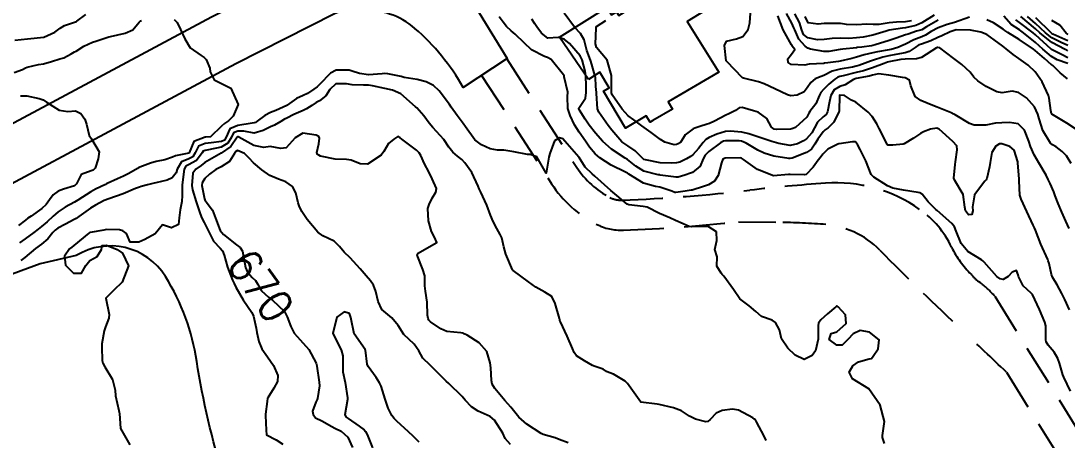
# Model space of a CAD drawing. Header units: metres. Extents: x 298520 to 308411, y 7433745 to 7450750.
# Drawn here: x 300716.8 to 300845.5, y 7447485.4 to 7447536.9 of the extents above; entities that cross this region are included whole.
import ezdxf
from ezdxf.enums import TextEntityAlignment as Align

# ---------------------------------------------------------------- set-up
doc = ezdxf.new("R2010")
doc.units = ezdxf.units.M
doc.header["$LTSCALE"] = 10
doc.linetypes.add('DASHED', pattern=[0.75, 0.5, -0.25])
for name, color, linetype in [('Area Verde e Lazer', 94, 'Continuous'), ('Cotas', 45, 'Continuous'), ('Curvas de Nivel 1m', 11, 'Continuous'), ('Curvas de Nivel 5m', 15, 'Continuous'), ('Edificações', 30, 'Continuous'), ('Vias Primárias', 230, 'Continuous'), ('Vias Secundárias', 230, 'DASHED')]:
    doc.layers.add(name, color=color, linetype=linetype)
doc.styles.add('Style-STANDARD', font='STANDARD.shx')

msp = doc.modelspace()

# ---------------------------------------------------------------- linework, layer by layer
at = {"layer": 'Area Verde e Lazer'}
msp.add_lwpolyline([(300723.65, 7447508.08), (300719.21, 7447507.07), (300705.72, 7447502.13, 0.27928), (300702.84, 7447498.54, 0.109287), (300703.54, 7447490.47, -0.182463), (300702.83, 7447477.97, 0.136269), (300700.32, 7447460.92, 0.09277), (300721.05, 7447396.06, -0.111056), (300726.92, 7447375.11, 0.333194), (300747.86, 7447359.4, 0.074441), (300771.35, 7447367.18, -0.047394), (300774.9, 7447376.9, 0.339799), (300775.65, 7447384.35, -0.056212), (300762.13, 7447425.15, 0.064997), (300747.37, 7447467.21, -0.079245), (300738.48, 7447495.06, 0.101543), (300734.63, 7447505.5, 0.413552)], format="xyb", close=True, dxfattribs=at)
at = {"layer": 'Curvas de Nivel 1m', "flags": 128}
for points, elevation in [([(300716.07, 7447534.56), (300717.65, 7447534.72), (300719.65, 7447534.93), (300721, 7447535.57), (300721.66, 7447536.06), (300722.19, 7447536.38), (300723.67, 7447536.86), (300723.71, 7447536.89), (300724.83, 7447537.73)], 673), ([(300845.99, 7447491.42), (300845.17, 7447493.12), (300845.02, 7447493.43), (300844.6, 7447494.85), (300844.41, 7447495.44), (300843.97, 7447496.22), (300843.21, 7447497.09), (300842.97, 7447497.46), (300842.94, 7447497.74), (300842.92, 7447499.46), (300842.83, 7447499.89), (300842.16, 7447501.47), (300841.29, 7447503.32), (300841.15, 7447503.48), (300840.16, 7447504.36), (300839.57, 7447505.51), (300839.52, 7447505.71), (300839.32, 7447506.27), (300838.8, 7447506.03), (300838.31, 7447505.52), (300837.68, 7447505.16), (300837.31, 7447505.23), (300836.9, 7447505.53), (300835.33, 7447507.27), (300835.2, 7447507.42), (300835.02, 7447507.55), (300833.35, 7447508.59), (300832.52, 7447509.59), (300831.91, 7447511.07), (300831.69, 7447511.6), (300831.39, 7447512.03), (300829.57, 7447513.62), (300829.41, 7447513.75), (300828.47, 7447514.68), (300827.71, 7447515.65), (300827.56, 7447515.78), (300827.43, 7447515.81), (300827.24, 7447515.84), (300825.44, 7447516.12), (300824.13, 7447516.38), (300823.44, 7447516.66), (300821.76, 7447517.72), (300821.46, 7447518.07), (300820.8, 7447519.73), (300820.11, 7447521.12), (300819.77, 7447521.74), (300819.51, 7447522.07), (300819.16, 7447522.09), (300817.5, 7447521.82), (300817.46, 7447521.81), (300817.36, 7447521.77), (300816.11, 7447521.17), (300815.49, 7447520.56), (300815.16, 7447520.12), (300814.91, 7447519.8), (300814.33, 7447518.94), (300813.46, 7447518.05), (300813.26, 7447518), (300811.46, 7447518.04), (300811.26, 7447518.04), (300809.45, 7447517.9), (300809.42, 7447517.9), (300807.46, 7447518.69), (300805.73, 7447519.91), (300805.48, 7447520.05), (300805.31, 7447520.09), (300803.48, 7447520.07), (300803.21, 7447519.93), (300803.02, 7447519.47), (300802.61, 7447517.94), (300802.18, 7447517.22), (300801.45, 7447516.79), (300800.83, 7447516.57), (300799.44, 7447516.13), (300799.31, 7447516.11), (300798.56, 7447515.99), (300797.43, 7447515.84), (300797.29, 7447515.86), (300796.94, 7447516.01), (300795.44, 7447516.48), (300794.9, 7447516.58), (300793.45, 7447516.98), (300791.63, 7447518.08), (300791.54, 7447518.15), (300791.46, 7447518.2), (300791.21, 7447518.33), (300789.47, 7447519.21), (300788.07, 7447520.11), (300787.49, 7447520.6), (300786.78, 7447521.42), (300786.3, 7447522.14), (300785.52, 7447523.26), (300784.95, 7447524.16), (300784.41, 7447525.3), (300784.14, 7447526.16), (300784.08, 7447527.66), (300784.13, 7447528.16), (300783.69, 7447530.08), (300783.66, 7447530.17), (300783.6, 7447530.29), (300782.08, 7447532.19), (300781.63, 7447532.43), (300781.24, 7447532.58), (300779.64, 7447533.37), (300778.76, 7447534.23), (300777.66, 7447535.33), (300777.14, 7447535.72), (300776.56, 7447536.26), (300776.18, 7447536.77), (300775.68, 7447537.44)], 674), ([(300845.8, 7447511.43), (300845.4, 7447512.31), (300844.89, 7447513.44), (300844.47, 7447514.49), (300844.1, 7447515.45), (300843.9, 7447515.92), (300843.45, 7447516.94), (300843.21, 7447517.46), (300842.96, 7447517.97), (300842.09, 7447519.47), (300841.49, 7447520.47), (300841.06, 7447521.48), (300840.86, 7447522.14), (300840.33, 7447523.49), (300839.54, 7447524.27), (300838.48, 7447524.46), (300837.54, 7447524.42), (300836.73, 7447524.35), (300835.54, 7447524.13), (300834.11, 7447524.14), (300833.54, 7447524.32), (300831.77, 7447525.38), (300831.55, 7447525.53), (300831.41, 7447525.6), (300829.56, 7447526.32), (300828.62, 7447526.69), (300827.57, 7447527.17), (300826.87, 7447527.66), (300826.32, 7447528.94), (300826.15, 7447529.66), (300825.61, 7447529.95), (300825.31, 7447529.97), (300823.61, 7447530.26), (300822.34, 7447530.44), (300821.61, 7447530.27), (300821.18, 7447530.15), (300819.6, 7447529.87), (300819.26, 7447529.75), (300818.26, 7447529.1), (300817.59, 7447528.86), (300816.91, 7447528.45), (300816.49, 7447527.78), (300816.32, 7447527.03), (300816.08, 7447525.78), (300815.9, 7447525.43), (300815.55, 7447525.14), (300814.84, 7447524.5), (300814.47, 7447523.8), (300814.15, 7447523.18), (300813.51, 7447522.46), (300813.13, 7447522.19), (300812.38, 7447521.83), (300811.5, 7447521.64), (300810.1, 7447521.85), (300809.51, 7447522.04), (300809.24, 7447522.13), (300807.51, 7447522.67), (300806.38, 7447523.04), (300805.52, 7447523.25), (300804.08, 7447523.37), (300803.52, 7447523.33), (300802.45, 7447523.02), (300801.51, 7447522.6), (300801.12, 7447522.35), (300800.76, 7447521.97), (300800.2, 7447521.27), (300799.49, 7447520.47), (300799.22, 7447520.25), (300798.73, 7447519.99), (300797.89, 7447519.59), (300797.48, 7447519.5), (300796.93, 7447519.46), (300795.48, 7447519.51), (300793.67, 7447519.86), (300793.48, 7447519.92), (300793.4, 7447519.97), (300793.32, 7447520.05), (300792.41, 7447520.98), (300791.5, 7447521.57), (300790.78, 7447522.09), (300789.52, 7447523.52), (300789.07, 7447524.1), (300787.94, 7447525.73), (300787.78, 7447526.12), (300787.67, 7447528.03), (300787.66, 7447528.12), (300787.59, 7447528.87), (300787.51, 7447530.03), (300787.5, 7447530.12), (300787.08, 7447531.59), (300786.91, 7447532.13), (300786.47, 7447533.31), (300786.25, 7447534.14), (300786.14, 7447534.62), (300785.67, 7447535.39), (300784.94, 7447536.16), (300783.69, 7447537.91)], 676), ([(300846.95, 7447523.42), (300845.54, 7447524.37), (300843.68, 7447525.46), (300843.62, 7447525.53), (300843.56, 7447525.93), (300843.35, 7447527.46), (300843.26, 7447527.78), (300842.49, 7447529.47), (300841.62, 7447530.69), (300840.75, 7447531.49), (300839.63, 7447532.3), (300838.93, 7447532.8), (300838.07, 7447533.52), (300837.65, 7447533.85), (300836.57, 7447534.63), (300835.67, 7447535.25), (300834.92, 7447535.56), (300833.68, 7447535.8), (300831.91, 7447535.83), (300831.67, 7447535.77), (300831.54, 7447535.73), (300831.17, 7447535.61), (300830.16, 7447535.12), (300829.66, 7447534.91), (300828.79, 7447534.5), (300827.65, 7447534.1), (300827.32, 7447533.98), (300826.86, 7447533.66), (300826.14, 7447533.16), (300825.64, 7447533.03), (300824.5, 7447532.82), (300823.64, 7447532.64), (300822.87, 7447532.47), (300821.63, 7447532.07), (300821.37, 7447531.98), (300820.71, 7447531.73), (300819.91, 7447531.45), (300819.62, 7447531.37), (300819.14, 7447531.27), (300817.62, 7447531.02), (300816.63, 7447530.76), (300815.61, 7447530.23), (300815.31, 7447530.09), (300814.57, 7447529.8), (300814.02, 7447529.38), (300813.59, 7447528.71), (300813.19, 7447528.2), (300812.35, 7447527.83), (300811.57, 7447527.74), (300811.14, 7447527.84), (300809.58, 7447528.6), (300808.29, 7447529.19), (300807.6, 7447529.43), (300805.73, 7447529.91), (300805.63, 7447529.94), (300805.6, 7447529.96), (300803.67, 7447531.93), (300803.62, 7447532.03), (300803.42, 7447533.93), (300803.66, 7447534.43), (300804.86, 7447534.72), (300805.66, 7447535.02), (300806.33, 7447535.9), (300806.5, 7447536.71), (300806.6, 7447537.9)], 678), ([(300833.53, 7447537.41), (300831.68, 7447536.75), (300830.81, 7447536.48), (300829.68, 7447536.1), (300828.83, 7447535.63), (300828.14, 7447535.17), (300827.66, 7447534.98), (300826.7, 7447534.62), (300825.65, 7447534.08), (300825.38, 7447533.94), (300824.71, 7447533.68), (300823.91, 7447533.42), (300823.65, 7447533.37), (300822.23, 7447533.13), (300821.64, 7447533.01), (300820.6, 7447532.76), (300819.63, 7447532.47), (300819.06, 7447532.32), (300817.63, 7447532.01), (300817.43, 7447531.97), (300816.1, 7447531.79), (300815.69, 7447531.73), (300815.62, 7447531.72), (300813.82, 7447531.61), (300813.62, 7447531.57), (300813.29, 7447531.48), (300811.62, 7447531.6), (300811.22, 7447531.84), (300811.19, 7447532.28), (300811.64, 7447532.86), (300812.04, 7447533.44), (300811.74, 7447533.84), (300811.71, 7447533.89), (300811.65, 7447533.99), (300810.63, 7447535.85), (300809.97, 7447537.58)], 679), ([(300829.19, 7447537.63), (300827.68, 7447536.7), (300826.95, 7447536.39), (300825.68, 7447536.11), (300825.3, 7447536.05), (300823.67, 7447535.8), (300823.28, 7447535.7), (300821.67, 7447535.2), (300820.45, 7447534.94), (300819.66, 7447534.84), (300818.7, 7447534.79), (300817.66, 7447534.82), (300816.65, 7447534.79), (300815.66, 7447534.65), (300814.85, 7447534.61), (300813.66, 7447534.87), (300813.13, 7447535.29), (300812.9, 7447535.82), (300812.62, 7447536.76), (300812.06, 7447537.83)], 681), ([(300826.39, 7447536.96), (300825.68, 7447536.84), (300824.56, 7447536.8), (300823.68, 7447536.7), (300822.45, 7447536.48), (300821.68, 7447536.49), (300820.87, 7447536.54), (300819.68, 7447536.44), (300818.43, 7447536.51), (300817.68, 7447536.62), (300816.82, 7447536.64), (300815.68, 7447536.62), (300814.93, 7447536.54), (300813.68, 7447536.71), (300813.34, 7447537.47)], 682), ([(300845.64, 7447533.28), (300845.54, 7447533.33), (300845.31, 7447533.44), (300843.66, 7447534.3), (300842.21, 7447535.47), (300841.68, 7447535.96), (300839.87, 7447537.5)], 682), ([(300845.65, 7447533.92), (300844.81, 7447534.29), (300843.66, 7447534.86), (300842.9, 7447535.47), (300841.68, 7447536.62), (300840.68, 7447537.49)], 683), ([(300845.66, 7447534.51), (300843.81, 7447535.32), (300843.67, 7447535.39), (300843.58, 7447535.46), (300841.69, 7447537.33)], 684), ([(300715.99, 7447530.58), (300717.01, 7447530.97), (300717.41, 7447531.16), (300717.61, 7447531.24), (300718.98, 7447531.58), (300719.61, 7447531.68), (300720.58, 7447531.96), (300721.62, 7447532.28), (300722.12, 7447532.41), (300723.03, 7447532.9), (300723.41, 7447533.12), (300723.64, 7447533.24), (300724.59, 7447533.82), (300725.65, 7447534.32), (300726.07, 7447534.43), (300727.3, 7447534.84), (300727.54, 7447534.96), (300727.65, 7447535), (300727.85, 7447535.03), (300729.66, 7447535.43), (300730.62, 7447535.85), (300731.4, 7447536.79), (300731.54, 7447536.93), (300731.68, 7447537)], 674), ([(300735.68, 7447537.13), (300736.04, 7447536.74), (300736.49, 7447535.9), (300737, 7447534.73), (300737.64, 7447533.65), (300739.03, 7447532.7), (300739.39, 7447532.46), (300739.62, 7447532.2), (300740.07, 7447531.15), (300740.11, 7447530.69), (300740.6, 7447529.7), (300741.59, 7447529.21), (300742.66, 7447528.66), (300743.55, 7447526.65), (300742.96, 7447525.23), (300742.36, 7447524.66), (300741.88, 7447524.32), (300741.53, 7447524.01), (300740.17, 7447522.69), (300739.57, 7447522.64), (300739.51, 7447522.63), (300738.1, 7447522.12), (300737.53, 7447520.72), (300737.51, 7447520.69), (300737.48, 7447520.67), (300735.86, 7447520.35), (300735.48, 7447520.18), (300734.56, 7447519.84), (300733.47, 7447519.64), (300732.79, 7447519.45), (300731.46, 7447518.97), (300731.35, 7447518.91), (300731.18, 7447518.79), (300730.1, 7447518.16), (300729.45, 7447517.85), (300728.73, 7447517.54), (300727.43, 7447516.96), (300727.36, 7447516.92), (300727.23, 7447516.84), (300726.03, 7447516.25), (300725.42, 7447515.92), (300723.82, 7447514.88), (300723.41, 7447514.64), (300722.27, 7447514.03), (300721.4, 7447513.45), (300721.11, 7447513.19), (300720.82, 7447512.92), (300720.05, 7447512.25), (300719.37, 7447511.68), (300718.95, 7447511.35), (300718.42, 7447510.94), (300717.35, 7447510.14), (300716.66, 7447509.65)], 674), ([(300846.07, 7447519.42), (300845.49, 7447520.34), (300844.96, 7447520.9), (300844.2, 7447521.45), (300843.75, 7447521.7), (300843.51, 7447521.92), (300842.57, 7447523.47), (300842.13, 7447524.89), (300841.97, 7447525.48), (300841.56, 7447526.38), (300840.57, 7447527.49), (300839.58, 7447528.14), (300838.78, 7447528.32), (300837.58, 7447528.11), (300836.92, 7447528.2), (300835.59, 7447528.86), (300834.56, 7447529.57), (300834.08, 7447530.04), (300833.61, 7447530.63), (300832.62, 7447531.59), (300831.63, 7447532.33), (300829.89, 7447533.62), (300829.64, 7447533.67), (300829.6, 7447533.66), (300829.49, 7447533.62), (300827.63, 7447532.46), (300827.02, 7447532.27), (300825.63, 7447532.24), (300825.11, 7447532.2), (300823.63, 7447531.9), (300823.46, 7447531.85), (300823.03, 7447531.7), (300821.62, 7447531.16), (300820.52, 7447530.82), (300819.61, 7447530.59), (300818.02, 7447530.17), (300817.61, 7447530.09), (300817.36, 7447530.02), (300816.96, 7447529.78), (300816.22, 7447529.15), (300815.58, 7447528.49), (300815.25, 7447528.12), (300815.07, 7447527.8), (300814.63, 7447526.73), (300813.9, 7447525.81), (300813.77, 7447525.59), (300813.55, 7447525.11), (300812.14, 7447523.83), (300811.7, 7447523.67), (300811.53, 7447523.64), (300809.79, 7447523.6), (300809.53, 7447523.65), (300809.18, 7447523.87), (300808.61, 7447524.94), (300807.55, 7447525.7), (300806.96, 7447525.9), (300805.56, 7447526.3), (300805.21, 7447526.26), (300804.75, 7447525.92), (300803.95, 7447525.53), (300803.55, 7447525.35), (300802.19, 7447524.6), (300801.54, 7447524.31), (300801.27, 7447524.23), (300800.37, 7447523.97), (300799.75, 7447523.76), (300799.53, 7447523.66), (300798.58, 7447522.92), (300797.97, 7447522), (300797.69, 7447521.81), (300797.5, 7447521.74), (300797.19, 7447521.7), (300796.08, 7447522.02), (300795.51, 7447522.35), (300794.36, 7447523.2), (300793.53, 7447523.82), (300793.23, 7447524.05), (300792.24, 7447524.77), (300791.54, 7447525.27), (300790.82, 7447526.09), (300789.57, 7447527.85), (300789.49, 7447528.1), (300789.48, 7447528.2), (300789.49, 7447530.1), (300789.49, 7447530.21), (300788.95, 7447532.11), (300787.65, 7447533.67), (300787.53, 7447534.12), (300787.6, 7447536.05), (300787.6, 7447536.12), (300787.67, 7447536.24), (300788.79, 7447537)], 677), ([(300845.61, 7447529.82), (300844.72, 7447530.55), (300843.81, 7447531.46), (300843.68, 7447531.52), (300843.62, 7447531.55), (300842.79, 7447532.31), (300841.64, 7447533.31), (300841.41, 7447533.48), (300839.66, 7447534.64), (300838.26, 7447535.52), (300837.91, 7447535.76), (300837.68, 7447535.93), (300836.5, 7447536.72), (300835.69, 7447537.07)], 679), ([(300845.63, 7447532.42), (300844.96, 7447532.77), (300843.64, 7447533.43), (300843.6, 7447533.46), (300841.67, 7447535.24), (300841.39, 7447535.48), (300839.69, 7447536.73), (300839.24, 7447537.06)], 681), ([(300823.07, 7447484.99), (300822.85, 7447485.7), (300822.83, 7447485.95), (300823.1, 7447487.7), (300822.55, 7447489.71), (300821.14, 7447491.72), (300819.16, 7447492.93), (300818.72, 7447493.75), (300819.18, 7447494.54), (300819.9, 7447495.01), (300821.19, 7447495.38), (300821.48, 7447495.42), (300821.7, 7447495.71), (300822.3, 7447496.61), (300822.42, 7447497.71), (300821.23, 7447498.66), (300820.1, 7447498.87), (300819.23, 7447498.47), (300818.57, 7447497.75), (300817.89, 7447497.08), (300817.21, 7447497.05), (300816.26, 7447497.78), (300816.52, 7447498.49), (300817.23, 7447498.71), (300818.38, 7447499.75), (300818.3, 7447500.8), (300817.4, 7447501.77), (300817.26, 7447501.86), (300817.18, 7447501.85), (300817.08, 7447501.77), (300816.09, 7447500.94), (300815.25, 7447500.18), (300814.98, 7447499.79), (300814.91, 7447499.47), (300814.93, 7447497.79), (300814.61, 7447496.39), (300814.2, 7447495.8), (300813.19, 7447495.32), (300812.08, 7447495.83), (300811.21, 7447496.7), (300810.42, 7447497.85), (300810.15, 7447498.94), (300809.66, 7447499.86), (300809.25, 7447500.13), (300807.96, 7447500.59), (300807.26, 7447501.21), (300806.45, 7447501.9), (300805.28, 7447502.78), (300804.5, 7447503.92), (300803.31, 7447505.54), (300803.12, 7447505.75), (300802.98, 7447505.94), (300802.47, 7447506.8), (300802.49, 7447507.94), (300802.23, 7447508.82), (300802.47, 7447509.94), (300802.42, 7447510.99), (300801.38, 7447511.66), (300799.69, 7447511.67), (300799.38, 7447511.6), (300799.04, 7447511.65), (300798.31, 7447512), (300797.39, 7447512.41), (300796.69, 7447512.72), (300795.4, 7447513.26), (300793.88, 7447514.05), (300793.41, 7447514.11), (300791.65, 7447514.31), (300791.42, 7447514.4), (300789.43, 7447516.1), (300787.46, 7447517.85), (300787.12, 7447518.13), (300786.27, 7447518.94), (300785.5, 7447520.15), (300785.48, 7447520.18), (300783.75, 7447522.17), (300783.51, 7447522.45), (300783.11, 7447522.58), (300782.5, 7447522.19), (300781.91, 7447520.62), (300781.8, 7447520.2), (300781.46, 7447518.2), (300780.3, 7447520.21), (300779.49, 7447520.5), (300779.17, 7447520.53), (300777.49, 7447520.86), (300776.27, 7447521.04), (300775.49, 7447521.03), (300774.57, 7447521.2), (300773.5, 7447521.71), (300772.67, 7447522.3), (300771.53, 7447523.9), (300771.26, 7447524.31), (300770.51, 7447525.29), (300769.79, 7447526.34), (300769.56, 7447526.67), (300768.28, 7447528.35), (300767.59, 7447529.01), (300766.68, 7447529.46), (300765.6, 7447529.72), (300764, 7447530), (300763.6, 7447530.09), (300761.98, 7447530.43), (300761.6, 7447530.48), (300761.3, 7447530.43), (300759.6, 7447530.3), (300758.5, 7447530.47), (300757.61, 7447530.78), (300757.22, 7447530.87), (300755.61, 7447530.89), (300754.94, 7447530.51), (300753.59, 7447529.13), (300753.27, 7447528.85), (300752.88, 7447528.54), (300752.1, 7447528.02), (300751.57, 7447527.77), (300750.74, 7447527.39), (300749.58, 7447526.58), (300749.55, 7447526.56), (300748.21, 7447525.93), (300747.54, 7447525.66), (300746.83, 7447525.32), (300745.92, 7447524.62), (300745.7, 7447524.45), (300745.53, 7447524.41), (300745.29, 7447524.38), (300743.53, 7447524.09), (300742.53, 7447523.66), (300742.07, 7447522.66), (300741.88, 7447522.29), (300741.5, 7447522.1), (300740.25, 7447521.94), (300739.5, 7447521.85), (300738.69, 7447521.52), (300738.27, 7447520.71), (300737.97, 7447520.22), (300737.48, 7447519.99), (300736.58, 7447519.62), (300736.06, 7447518.73), (300735.92, 7447518.27), (300735.45, 7447517.64), (300734.83, 7447517.37), (300733.44, 7447517.05), (300733.22, 7447516.99), (300732.43, 7447516.78), (300731.64, 7447516.57), (300731.43, 7447516.51), (300730.95, 7447516.32), (300729.42, 7447515.67), (300727.66, 7447515.08), (300727.41, 7447514.99), (300727.31, 7447514.95), (300727.09, 7447514.84), (300726, 7447514.27), (300725.4, 7447513.9), (300723.97, 7447512.88), (300723.63, 7447512.65), (300723.39, 7447512.51), (300722.33, 7447511.95), (300721.37, 7447511.44), (300721.06, 7447511.22), (300720.78, 7447510.92), (300720.13, 7447510.15), (300719.35, 7447509.5), (300718.61, 7447508.94), (300717.33, 7447507.87), (300716.81, 7447507.49)], 673), ([(300808.54, 7447485.34), (300808.28, 7447485.87), (300807.33, 7447487.66), (300807.2, 7447487.89), (300807.16, 7447487.95), (300807.1, 7447487.98), (300806.87, 7447488.12), (300805.11, 7447489.07), (300804.4, 7447489.2), (300803.11, 7447489.04), (300802.36, 7447488.7), (300801.65, 7447487.95), (300801.37, 7447487.68), (300801.1, 7447487.64), (300799.82, 7447487.97), (300799.11, 7447488.34), (300798.11, 7447488.99), (300797.12, 7447489.38), (300795.36, 7447489.79), (300795.12, 7447489.83), (300793.12, 7447490.05), (300791.69, 7447492.07), (300791.45, 7447492.37), (300791.16, 7447492.65), (300789.76, 7447493.5), (300789.17, 7447493.71), (300788.9, 7447493.83), (300788.47, 7447494.11), (300787.5, 7447494.45), (300787.18, 7447494.59), (300786.17, 7447495.15), (300785.19, 7447495.75), (300784.91, 7447496.15), (300784.71, 7447496.64), (300784.06, 7447498.16), (300783.24, 7447499.93), (300783.16, 7447500.09), (300783.13, 7447500.17), (300783.08, 7447500.34), (300782.56, 7447502.18), (300782.14, 7447503.05), (300781.29, 7447503.57), (300780.17, 7447504.21), (300779.3, 7447504.85), (300777.39, 7447506.24), (300777.31, 7447506.33), (300776.49, 7447508.25), (300776.25, 7447509.15), (300775.99, 7447510.26), (300775.79, 7447510.69), (300775.37, 7447511.4), (300774.94, 7447512.27), (300774.62, 7447513.05), (300774.17, 7447514.28), (300773.43, 7447515.88), (300773.23, 7447516.29), (300773.09, 7447516.64), (300772.31, 7447518.3), (300771.47, 7447519.5), (300771.07, 7447519.91), (300770.55, 7447520.32), (300769.96, 7447520.81), (300769.49, 7447521.4), (300768.85, 7447522.35), (300767.53, 7447523.85), (300767.08, 7447524.37), (300766.42, 7447525.26), (300765.55, 7447526.24), (300765.4, 7447526.39), (300763.58, 7447527.98), (300762.55, 7447528.42), (300761.59, 7447528.64), (300760.11, 7447528.97), (300759.59, 7447529.03), (300759, 7447529.06), (300757.59, 7447529.09), (300756.88, 7447529.2), (300755.59, 7447529.19), (300754.83, 7447528.51), (300754.35, 7447527.74), (300753.56, 7447527.11), (300753.18, 7447526.92), (300752.61, 7447526.54), (300751.98, 7447526.11), (300751.55, 7447525.93), (300750.4, 7447525.42), (300749.54, 7447524.97), (300749.28, 7447524.84), (300748.82, 7447524.59), (300748.02, 7447524.11), (300747.53, 7447523.9), (300746.66, 7447523.47), (300745.52, 7447523.15), (300744.27, 7447523.39), (300743.52, 7447523.4), (300743, 7447523.17), (300742.73, 7447522.66), (300742.28, 7447521.89), (300741.49, 7447521.43), (300740.88, 7447521.29), (300739.49, 7447521.02), (300739.27, 7447520.92), (300739.13, 7447520.7), (300738.43, 7447519.76), (300737.47, 7447519.24), (300737.12, 7447519.07), (300736.94, 7447518.73), (300736.74, 7447517.43), (300736.66, 7447516.73), (300736.68, 7447515.46), (300736.62, 7447514.73), (300736.41, 7447513.72), (300736.3, 7447512.73), (300736.21, 7447511.9), (300735.37, 7447511.51), (300734.25, 7447511.88), (300733.36, 7447510.77), (300732.08, 7447510.06), (300731.35, 7447509.72), (300730.27, 7447509.72), (300729.82, 7447510.81), (300729.37, 7447511.11), (300728.95, 7447511.24), (300727.37, 7447511.29), (300727.02, 7447511.2), (300725.36, 7447510.94), (300725.3, 7447510.92), (300725.18, 7447510.86), (300723.35, 7447509.32), (300723.11, 7447509.13), (300722.8, 7447508.9), (300722.21, 7447508.03), (300722.34, 7447506.9), (300723.31, 7447505.94), (300724.27, 7447505.92), (300724.84, 7447506.87), (300725.33, 7447507.5), (300726.21, 7447507.98), (300726.77, 7447508.85), (300726.85, 7447509.34), (300727.35, 7447509.38), (300728.67, 7447508.83), (300729.34, 7447508.37), (300730.07, 7447506.81), (300729.29, 7447504.82), (300728.28, 7447503.83), (300727.27, 7447502.84), (300727.68, 7447500.84), (300727.66, 7447500.41), (300727.23, 7447499.32), (300727.11, 7447498.96), (300727.09, 7447498.84), (300726.81, 7447497.24), (300726.78, 7447496.84), (300726.84, 7447495.19), (300726.93, 7447494.84), (300727.17, 7447494.41), (300728.11, 7447492.83), (300728.43, 7447491.53), (300728.47, 7447490.83), (300728.87, 7447489.05), (300728.93, 7447488.82), (300728.96, 7447488.68), (300729.08, 7447486.82), (300730.24, 7447484.8)], 672), ([(300784.17, 7447485.05), (300783.07, 7447485.47), (300782.55, 7447485.66), (300781.07, 7447486.09), (300780.83, 7447486.2), (300779.09, 7447487.37), (300778.11, 7447488.23), (300777.11, 7447489.44), (300776.74, 7447489.87), (300776.38, 7447490.25), (300775.14, 7447491.73), (300774.81, 7447492.27), (300774.72, 7447492.71), (300774.65, 7447494.28), (300774.56, 7447494.89), (300774.15, 7447496.28), (300773.21, 7447497.35), (300771.72, 7447498.31), (300771.39, 7447498.48), (300771.23, 7447498.54), (300770.96, 7447498.59), (300769.23, 7447498.77), (300768.51, 7447499.07), (300767.24, 7447499.94), (300767.03, 7447500.16), (300766.93, 7447500.36), (300766.87, 7447500.75), (300766.83, 7447502.37), (300766.6, 7447503.69), (300766.53, 7447504.37), (300766.52, 7447505.59), (300766.29, 7447506.38), (300765.6, 7447508.12), (300765.72, 7447508.38), (300767.35, 7447509.34), (300768.01, 7447509.7), (300767.71, 7447510.36), (300767.37, 7447511.03), (300767, 7447512.37), (300766.92, 7447513.88), (300767.05, 7447514.37), (300767.42, 7447515.14), (300767.89, 7447515.89), (300767.96, 7447516.35), (300767.45, 7447517.53), (300767.01, 7447518.37), (300766.48, 7447519.38), (300766.02, 7447520.38), (300765.83, 7447520.73), (300765.49, 7447521.03), (300763.71, 7447522.41), (300763.51, 7447522.57), (300763.21, 7447522.71), (300762.72, 7447522.42), (300762.07, 7447521.86), (300761.49, 7447520.9), (300761.17, 7447520.43), (300759.47, 7447519.34), (300758.56, 7447519.38), (300757.48, 7447519.82), (300756.89, 7447519.9), (300755.48, 7447519.96), (300753.68, 7447520.33), (300753.48, 7447520.42), (300753.34, 7447520.53), (300753.24, 7447520.78), (300753.5, 7447521.83), (300753.59, 7447522.53), (300753.51, 7447522.72), (300753.15, 7447522.9), (300751.51, 7447523.15), (300750.59, 7447522.56), (300749.49, 7447521.34), (300748.82, 7447521.26), (300747.5, 7447521.48), (300746.73, 7447521.37), (300745.5, 7447521.64), (300743.66, 7447522.65), (300743.56, 7447522.7), (300743.51, 7447522.7), (300743.48, 7447522.68), (300743.46, 7447522.65), (300742.67, 7447521.48), (300741.48, 7447520.67), (300739.47, 7447519.52), (300739, 7447519.17), (300738.35, 7447518.71), (300737.97, 7447518.2), (300737.88, 7447516.72), (300737.95, 7447516.19), (300738.38, 7447514.71), (300738.88, 7447513.23), (300739.08, 7447512.7), (300739.39, 7447512.17), (300740.13, 7447510.69), (300740.53, 7447509.86), (300741.35, 7447508.98), (300741.64, 7447508.67), (300741.85, 7447508.15), (300742.25, 7447506.66), (300742.87, 7447505.08), (300743.07, 7447504.65), (300743.29, 7447504.21), (300744.17, 7447502.64), (300745.25, 7447501.07), (300745.47, 7447500.63), (300745.77, 7447499.16), (300745.86, 7447498.62), (300746.1, 7447497.51), (300746.47, 7447496.61), (300747.19, 7447495.62), (300747.9, 7447494.59), (300748.43, 7447493.32), (300748.39, 7447492.59), (300747.94, 7447491.79), (300747.21, 7447490.6), (300747.18, 7447490.54), (300747.12, 7447490.13), (300746.92, 7447488.6), (300746.91, 7447488.42), (300746.99, 7447486.6), (300747.07, 7447486.05), (300748.22, 7447485.44), (300749.06, 7447484.91)], 671), ([(300765.83, 7447485.15), (300765.08, 7447485.87), (300764.51, 7447486.4), (300763.1, 7447487.71), (300762.75, 7447488.06), (300762.49, 7447488.42), (300762.01, 7447489.33), (300761.64, 7447490.43), (300761.15, 7447492.04), (300760.97, 7447492.44), (300760.53, 7447493.08), (300759.55, 7447494.46), (300759.44, 7447494.72), (300759.23, 7447496.46), (300759.19, 7447496.55), (300757.83, 7447498.47), (300757.46, 7447500.25), (300757.44, 7447500.48), (300757.25, 7447500.97), (300756.59, 7447501.15), (300755.7, 7447500.5), (300755.22, 7447498.51), (300756.22, 7447496.49), (300756.45, 7447495.76), (300756.46, 7447494.49), (300756.46, 7447493.78), (300756.72, 7447492.49), (300757.03, 7447490.58), (300757.03, 7447490.48), (300757.02, 7447490.38), (300756.7, 7447488.49), (300756.85, 7447488.23), (300757.1, 7447488.06), (300758.45, 7447487.11), (300759.08, 7447486.64), (300759.25, 7447486.46), (300759.43, 7447486.1), (300760.11, 7447484.45)], 669)]:
    msp.add_lwpolyline(points, dxfattribs=dict(at, elevation=elevation))
at = {"layer": 'Curvas de Nivel 5m', "flags": 128}
for points, elevation in [([(300829.69, 7447537.03), (300828.24, 7447536.21), (300827.68, 7447535.86), (300827.53, 7447535.8), (300827.01, 7447535.66), (300826.01, 7447535.33), (300825.67, 7447535.21), (300824.51, 7447534.83), (300823.66, 7447534.54), (300821.95, 7447534.01), (300821.65, 7447533.93), (300821.48, 7447533.89), (300820.28, 7447533.73), (300819.73, 7447533.66), (300819.65, 7447533.65), (300817.94, 7447533.47), (300817.65, 7447533.42), (300816.24, 7447533.19), (300815.64, 7447533.19), (300814, 7447533.46), (300813.65, 7447533.58), (300813.32, 7447533.82), (300812.53, 7447534.7), (300812.04, 7447535.83), (300811.95, 7447536.11), (300811.68, 7447536.66), (300811.02, 7447537.85)], 680), ([(300845.63, 7447531.69), (300844.34, 7447532.16), (300843.63, 7447532.56), (300842.58, 7447533.47), (300841.66, 7447534.29), (300840.19, 7447535.49), (300839.68, 7447535.83), (300838.67, 7447536.5), (300837.78, 7447537.53)], 680), ([(300845.84, 7447501.42), (300845.28, 7447502.69), (300844.91, 7447503.44), (300844.33, 7447504.48), (300843.76, 7447505.45), (300843.63, 7447505.77), (300843.33, 7447507.12), (300843.24, 7447507.46), (300843.18, 7447507.62), (300842.34, 7447509.47), (300841.65, 7447511.21), (300841.54, 7447511.48), (300841.39, 7447511.82), (300840.61, 7447513.49), (300839.89, 7447515.04), (300839.75, 7447515.5), (300839.66, 7447517.29), (300839.65, 7447517.5), (300839.51, 7447519.47), (300839.51, 7447519.5), (300839.48, 7447519.63), (300839.03, 7447521.04), (300838.51, 7447521.51), (300837.51, 7447521.83), (300837.23, 7447521.81), (300836.79, 7447521.54), (300836.3, 7447520.74), (300836.1, 7447519.54), (300836.02, 7447519), (300835.66, 7447517.55), (300835.59, 7447517.41), (300835.45, 7447517.25), (300834.17, 7447515.57), (300833.92, 7447514.07), (300833.95, 7447513.57), (300833.83, 7447513.15), (300833.41, 7447513.1), (300833.06, 7447513.58), (300832.99, 7447514.02), (300832.78, 7447515.59), (300831.72, 7447517.33), (300831.6, 7447517.6), (300831.79, 7447519.29), (300831.82, 7447519.6), (300832.01, 7447521.08), (300831.98, 7447521.6), (300831.51, 7447522.13), (300829.82, 7447523.62), (300829.53, 7447523.74), (300828.75, 7447523.63), (300827.87, 7447523.3), (300827.52, 7447523.1), (300826.64, 7447522.54), (300825.51, 7447521.81), (300825.4, 7447521.77), (300824.13, 7447521.68), (300823.5, 7447521.66), (300823.48, 7447521.67), (300823.46, 7447521.69), (300823.4, 7447521.79), (300822.42, 7447523.71), (300822.13, 7447524.3), (300821.55, 7447525.18), (300821.08, 7447525.72), (300819.57, 7447526.96), (300819.02, 7447527.2), (300818.16, 7447527.76), (300817.57, 7447527.82), (300817.54, 7447527.8), (300817.53, 7447527.77), (300817.49, 7447525.83), (300817.48, 7447525.77), (300816.85, 7447524.47), (300816.15, 7447523.78), (300815.78, 7447523.54), (300815.53, 7447523.3), (300814.88, 7447522.42), (300814.52, 7447521.8), (300814.11, 7447521.19), (300813.49, 7447520.78), (300811.71, 7447520.06), (300811.48, 7447520.01), (300811.32, 7447520.01), (300809.49, 7447520.3), (300808.28, 7447520.67), (300807.49, 7447521.05), (300806.06, 7447521.9), (300805.51, 7447522.15), (300805.22, 7447522.2), (300803.51, 7447522.21), (300803.28, 7447522.16), (300802.91, 7447521.94), (300801.49, 7447520.89), (300801.01, 7447520.44), (300800.76, 7447519.97), (300800.39, 7447519.06), (300799.47, 7447518.32), (300799.22, 7447518.22), (300798.51, 7447517.99), (300797.71, 7447517.74), (300797.46, 7447517.72), (300795.5, 7447517.99), (300795.46, 7447518), (300795.22, 7447518.03), (300793.47, 7447518.48), (300792.48, 7447519.07), (300791.48, 7447519.88), (300791.19, 7447520.08), (300789.49, 7447521.19), (300788.42, 7447522.11), (300787.52, 7447523.13), (300786.77, 7447524.13), (300786.27, 7447524.87), (300785.55, 7447525.98), (300785.48, 7447526.15), (300785.48, 7447526.23), (300785.56, 7447526.33), (300786.28, 7447527.44), (300786.4, 7447528.14), (300786.39, 7447528.94), (300786.35, 7447530.14), (300786.24, 7447530.78), (300785.87, 7447532.15), (300785.63, 7447532.66), (300784.34, 7447534.16), (300783.66, 7447534.68), (300782.95, 7447534.89), (300781.66, 7447534.81), (300780.9, 7447535.43), (300780.33, 7447536.21), (300780.06, 7447536.6), (300779.68, 7447537.15)], 675), ([(300845.67, 7447535.27), (300845.43, 7447535.43), (300844.64, 7447536.4), (300843.69, 7447537.01)], 685), ([(300716.8, 7447527.73), (300717.56, 7447527.74), (300719.08, 7447527.42), (300719.56, 7447527.25), (300719.98, 7447526.93), (300721.54, 7447525.98), (300722.62, 7447525.82), (300723.54, 7447525.87), (300724.21, 7447525.55), (300724.7, 7447524.87), (300724.9, 7447524.24), (300725.24, 7447522.86), (300725.51, 7447522.44), (300726.47, 7447520.85), (300726.33, 7447519.99), (300725.98, 7447518.85), (300725.71, 7447518.6), (300725.46, 7447518.52), (300724.26, 7447518.07), (300723.68, 7447516.89), (300723.43, 7447516.68), (300722.06, 7447516.27), (300721.42, 7447516.02), (300720.79, 7447515.54), (300720.37, 7447514.92), (300719.96, 7447514.37), (300719.4, 7447513.87), (300718.08, 7447512.95), (300717.67, 7447512.68), (300717.39, 7447512.46), (300716.55, 7447511.79)], 675), ([(300777.06, 7447484.84), (300776.43, 7447485.61), (300776.12, 7447486.25), (300775.1, 7447487.83), (300774.55, 7447488.28), (300773.11, 7447488.97), (300772.29, 7447489.48), (300771.51, 7447490.31), (300771.13, 7447490.75), (300769.47, 7447492.34), (300769.16, 7447492.64), (300767.44, 7447494.36), (300767.18, 7447494.6), (300766.29, 7447495.48), (300765.79, 7447496.38), (300765.21, 7447497.2), (300763.95, 7447498.4), (300763.23, 7447499.5), (300762.47, 7447500.42), (300761.26, 7447501.44), (300760.8, 7447502.44), (300760.49, 7447503.65), (300760.22, 7447504.45), (300759.85, 7447505), (300759.3, 7447505.58), (300758.56, 7447506.47), (300757.33, 7447507.79), (300756.6, 7447508.49), (300756.04, 7447509.19), (300755.36, 7447509.84), (300753.98, 7447510.52), (300753.37, 7447510.96), (300752.04, 7447512.54), (300751.4, 7447513.49), (300751.05, 7447514.19), (300750.93, 7447514.56), (300750.65, 7447515.79), (300750.23, 7447516.57), (300749.44, 7447517.15), (300748.53, 7447517.5), (300747.45, 7447517.93), (300746.49, 7447518.61), (300745.47, 7447519.5), (300744.91, 7447520.06), (300744.34, 7447520.64), (300743.49, 7447521), (300743.27, 7447520.87), (300743.11, 7447520.65), (300742.48, 7447519.65), (300741.47, 7447518.99), (300740.81, 7447518.68), (300740.04, 7447518.11), (300739.45, 7447517.57), (300739.12, 7447517.03), (300739.09, 7447516.7), (300739.42, 7447515.08), (300739.51, 7447514.8), (300739.61, 7447514.7), (300740.41, 7447513.69), (300740.77, 7447512.68), (300741.37, 7447511.17), (300741.76, 7447510.67), (300743.35, 7447509.39), (300743.8, 7447509.09), (300744.09, 7447508.64), (300744.25, 7447507.72), (300744.47, 7447506.63), (300744.73, 7447506.05), (300745.3, 7447505.39), (300745.71, 7447505.03), (300745.95, 7447504.62), (300746.44, 7447503.77), (300747.28, 7447502.98), (300747.79, 7447502.59), (300749.25, 7447501.22), (300749.61, 7447500.57), (300750.03, 7447499.37), (300750.47, 7447498.56), (300751.21, 7447497.71), (300752.25, 7447496.54), (300753.18, 7447494.84), (300753.23, 7447494.53), (300753.24, 7447494.47), (300753.52, 7447492.53), (300753.58, 7447492.09), (300753.34, 7447490.53), (300753.27, 7447490.38), (300753.12, 7447490.06), (300752.7, 7447488.94), (300752.78, 7447488.53), (300753.1, 7447488.13), (300753.86, 7447487.76), (300755.09, 7447487.06), (300755.45, 7447486.86), (300756.25, 7447486.49), (300757.07, 7447485.76), (300757.65, 7447484.47)], 670)]:
    msp.add_lwpolyline(points, dxfattribs=dict(at, elevation=elevation))
at = {"layer": 'Edificações'}
msp.add_lwpolyline([(300786.67, 7447529.74), (300783.1, 7447534.95), (300788.91, 7447538.58), (300789.48, 7447537.67), (300790.12, 7447538.07), (300790.41, 7447537.61), (300792.69, 7447539.04), (300792.31, 7447539.65), (300800.62, 7447544.83), (300803.78, 7447539.95), (300798.79, 7447536.85), (300802.7, 7447530.65), (300796.48, 7447526.98), (300797, 7447526.1), (300794.58, 7447524.68), (300794.24, 7447524.48), (300793.77, 7447525.27), (300791.21, 7447523.76), (300788.53, 7447528.3), (300789.21, 7447528.7), (300788.06, 7447530.65)], close=True, dxfattribs=at)
at = {"layer": 'Vias Primárias'}
for points in [[(300754.16, 7447639.34), (300731.56, 7447625.98, 0.17178), (300727.64, 7447621.97, 0.120032), (300726.33, 7447615.32, 0.122549), (300726.66, 7447614.2), (300731.84, 7447605.39), (300740.9, 7447590.43), (300765.14, 7447550.63), (300770.54, 7447542.3), (300776.68, 7447532.32), (300771.26, 7447528.74, 0.084705), (300765.32, 7447536.02, 0.203303), (300758.63, 7447538.2, -0.019567), (300756.58, 7447538.11, 0.116146), (300755.42, 7447537.82), (300743.29, 7447531.66), (300698.83, 7447507.89), (300680.38, 7447497.99, 0.109609), (300676.85, 7447494.77, -0.02608), (300675.51, 7447493.07, 0.250426), (300673.29, 7447483.46)], [(300665.55, 7447512.63), (300666.21, 7447510.11, 0.078438), (300667.2, 7447507.82, 0.215498), (300672.67, 7447504.24, 0.179589), (300681.7, 7447506.08), (300695.76, 7447513.62), (300740.28, 7447537.43), (300749.32, 7447542.02), (300751.11, 7447542.92, 0.31771), (300752.94, 7447558.16), (300735.35, 7447587.06), (300726.26, 7447602.06), (300721.06, 7447610.91, -0.014647), (300720.8, 7447611.37)]]:
    msp.add_lwpolyline(points, format="xyb", dxfattribs=at)
at = {"layer": 'Vias Secundárias'}
for points in [[(300776.61, 7447532.27), (300785.24, 7447518.92, 0.131457), (300789.3, 7447515.24, 0.129168), (300790.81, 7447514.9, 0.018891), (300806.51, 7447516.12, -0.010963), (300815.82, 7447516.99, -0.172707), (300827.41, 7447513.76, -0.127583), (300831.35, 7447509.12, 0.085169), (300833.74, 7447505.78, 0.066436), (300834.75, 7447504.83, -0.059916), (300836.65, 7447503.08), (300849.61, 7447482.24, -0.035602), (300855.13, 7447471.76, 0.006868), (300862.4, 7447455.8, -0.072685), (300866.1, 7447443.66, 0.033106), (300870.16, 7447425.29, -0.035605), (300876.62, 7447395.3, 0.027299), (300883.52, 7447360.47, 0.776562)], [(300773.52, 7447530.23), (300782.13, 7447516.91, 0.131457), (300787.61, 7447511.95, 0.129168), (300790.96, 7447511.21, 0.016741), (300805.12, 7447512.24), (300809.71, 7447512.18, -0.013187), (300815.56, 7447511.94, -0.183622), (300822.51, 7447508.76, 0.010207), (300832.71, 7447498.83, -0.002077), (300838.09, 7447493.75), (300846.46, 7447480.28, -0.035602), (300851.74, 7447470.27, 0.006868), (300859.05, 7447454.22, -0.072685), (300862.45, 7447443.1, 0.033106), (300866.61, 7447424.25, -0.035605), (300872.96, 7447394.78, 0.027299), (300879.94, 7447359.56)]]:
    msp.add_lwpolyline(points, format="xyb", dxfattribs=at)

# ---------------------------------------------------------------- texts
at = {"layer": 'Cotas', "style": 'Style-STANDARD'}
msp.add_text('670', height=4, rotation=305.9449, dxfattribs=at).set_placement((300746.31, 7447504.39, 670), align=Align.MIDDLE_CENTER)

doc.saveas('drawing.dxf')
